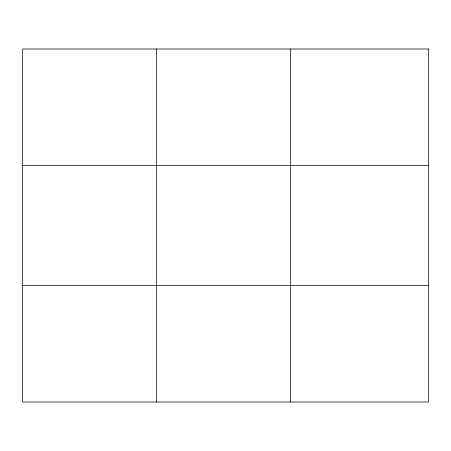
<?xml version="1.0" encoding="UTF-8"?>
<svg xmlns="http://www.w3.org/2000/svg" width="451" height="451" viewBox="0 0 451 451"><rect width="100%" height="100%" fill="white"/><g stroke="black" fill="none" stroke-linecap="round" stroke-linejoin="round"><path stroke-width="0.68" d="M156.497 402.01L156.497 48.99M290.444 402.01L290.444 48.99M22.55 165.489L428.45 165.489M22.55 285.511L428.45 285.511M428.45 48.99L428.45 402.01L22.55 402.01L22.55 48.99L428.45 48.99"/></g></svg>
